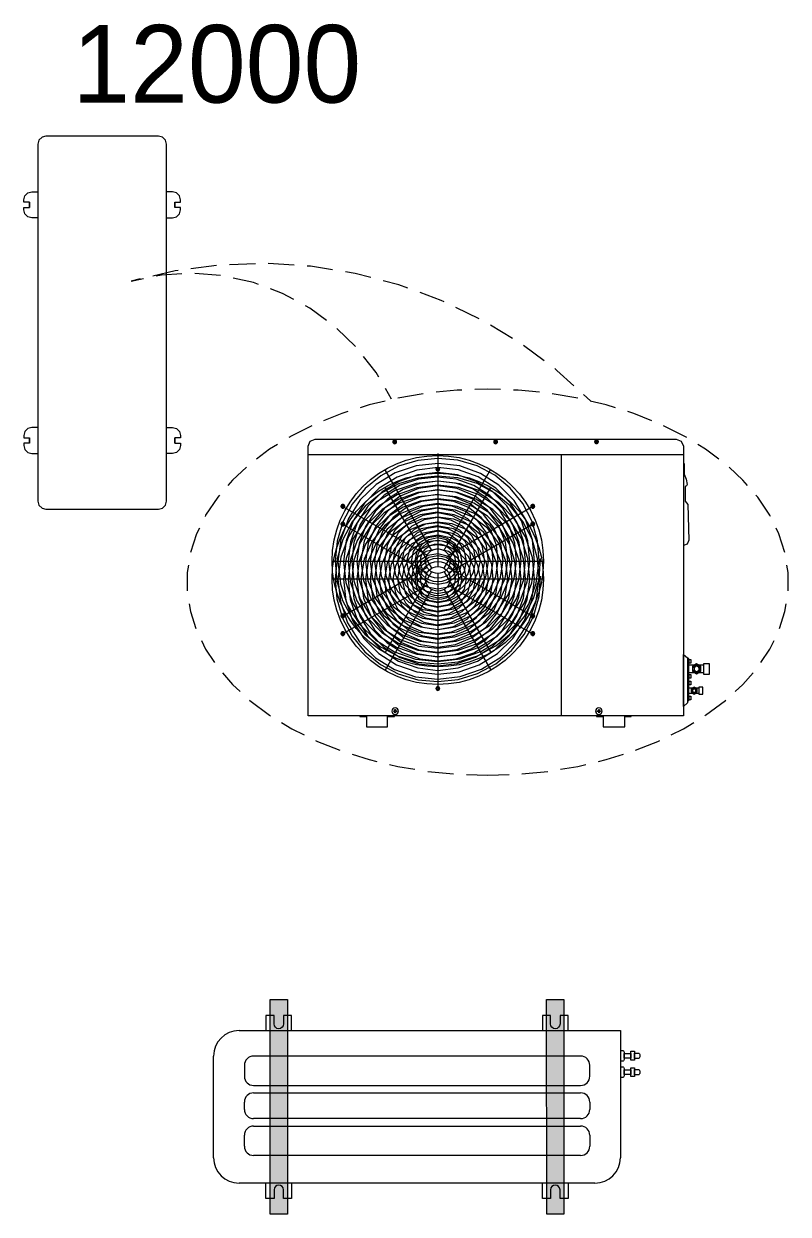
# Model space of a CAD drawing. Header units: millimetres. Extents: x 2773669 to 2919208, y -67651 to -3984.
# Drawn here: x 2780938 to 2782291, y -54425 to -52317 of the extents above; entities that cross this region are included whole.
import ezdxf

# ---------------------------------------------------------------- set-up
doc = ezdxf.new("R2010")
doc.units = ezdxf.units.MM
doc.header["$MEASUREMENT"] = 0
doc.layers.add('Exterior walls_Pen_No__1', color=7, linetype='Continuous', lineweight=5)
doc.layers.add('Liquid Pipe', color=14, linetype='Continuous', lineweight=5)
doc.layers.add('Exterior walls_Pen_No__119', color=7, linetype='Continuous', lineweight=5, true_color=0xdecbcb)
doc.layers.add('PDF2_01 steel sheet _Pen_No__01_Pen_No__1', color=7, linetype='Continuous')
doc.layers.add('PDF2_Kondenzati', color=7, linetype='Continuous')
for name, color, linetype, true_color in [('PDF2_0_Pen_No__20', 7, 'Continuous', 0x999999), ('PDF2_a.drain', 7, 'Continuous', 0x808000), ('PDF2_Interior - Furniture _Pen_No__161', 252, 'Continuous', 0x696969)]:
    doc.layers.add(name, color=color, linetype=linetype, true_color=true_color)

# ---------------------------------------------------------------- blocks, each defined once
blk = doc.blocks.new('NJS12')
at = {"layer": 'Exterior walls_Pen_No__119', "linetype": 'Continuous', "lineweight": 0, "true_color": 0xeee4e4}
for points in [[(-251.9, 55), (-252, -325), (-282.5, -325), (-282.5, 55)], [(237.5, 55), (237.5, -325), (207, -325), (206.9, 55)]]:
    blk.add_hatch(color=254, dxfattribs=at).paths.add_polyline_path(points)
at = {"color": 3, "lineweight": 13}
for p, q in [((-337.5, 0), (337.5, 0)), ((337.5, 0), (337.5, -225)), ((-382.5, -225), (-382.5, -45)), ((292.5, -270), (-337.5, -270))]:
    blk.add_line(p, q, dxfattribs=at)
at = {"color": 3}
for p, q in [((-328.1, -61.3), (-328.1, -80.8)), ((266.9, -45), (-311.8, -45)), ((283.2, -80.8), (283.2, -61.3)), ((-311.8, -97.1), (266.9, -97.1)), ((-311.8, -110.2), (266.9, -110.2)), ((-328.1, -139.5), (-328.1, -126.5)), ((283.2, -126.5), (283.2, -139.5)), ((266.9, -155.8), (-311.8, -155.8)), ((-328.1, -204.8), (-328.1, -185.2)), ((-311.8, -168.9), (266.9, -168.9)), ((283.2, -185.2), (283.2, -204.8)), ((266.9, -221.1), (-311.8, -221.1))]:
    blk.add_line(p, q, dxfattribs=at)
for points in [[(-244.6, 0), (-244.6, 27.1), (-258.9, 27.1), (-258.9, 11.8, -1), (-275.6, 11.8), (-275.6, 27.1), (-289.9, 27.1), (-289.9, 0)], [(244.9, 0), (244.9, 27.1), (230.6, 27.1), (230.6, 11.8, -1), (213.9, 11.8), (213.9, 27.1), (199.6, 27.1), (199.6, 0)], [(337.5, -35), (341, -35, -0.414214), (343.9, -37.9), (343.9, -51.1, -0.414214), (341, -54), (337.5, -54)], [(337.5, -64), (341, -64, -0.414214), (343.9, -66.9), (343.9, -80.1, -0.414214), (341, -83), (337.5, -83)], [(-244.6, -270), (-244.6, -297.2), (-258.9, -297.2), (-258.9, -281.9, 1), (-275.6, -281.9), (-275.6, -297.2), (-289.9, -297.2), (-289.9, -270)], [(244.9, -270), (244.9, -297.2), (230.6, -297.2), (230.6, -281.9, 1), (213.9, -281.9), (213.9, -297.2), (199.6, -297.2), (199.6, -270)]]:
    blk.add_lwpolyline(points, format="xyb", dxfattribs=at)
for points in [[(343.9, -40.4), (355.9, -40.4), (355.9, -48.6), (343.9, -48.6)], [(355.9, -36.6), (362.7, -36.6), (362.7, -52.4), (355.9, -52.4)], [(343.9, -69.4), (355.9, -69.4), (355.9, -77.6), (343.9, -77.6)], [(355.9, -65.6), (362.7, -65.6), (362.7, -81.4), (355.9, -81.4)]]:
    blk.add_lwpolyline(points, close=True, dxfattribs=at)
for points in [[(362.7, -39.6), (368.9, -39.6, -0.414214), (371.7, -42.4), (371.7, -46.6, -0.414214), (368.9, -49.4), (362.7, -49.4)], [(362.7, -68.6), (368.9, -68.6, -0.414214), (371.7, -71.4), (371.7, -75.6, -0.414214), (368.9, -78.4), (362.7, -78.4)]]:
    blk.add_lwpolyline(points, format="xyb", close=True, dxfattribs=at)
at = {"color": 3, "lineweight": 13}
for centre, start, end in [((-337.5, -45), 90, 180), ((-337.5, -225), 180, 270), ((292.5, -225), 270, 0)]:
    blk.add_arc(centre, 45, start, end, dxfattribs=at)
at = {"color": 3}
for centre, start, end in [((-311.8, -61.3), 90, 180), ((266.9, -61.3), 0, 90), ((-311.8, -80.8), 180, 270), ((266.9, -80.8), 270, 360), ((-311.8, -126.5), 90, 180), ((266.9, -126.5), 0, 90), ((-311.8, -139.5), 180, 270), ((266.9, -139.5), 270, 360), ((-311.8, -185.2), 90, 180), ((266.9, -185.2), 0, 90), ((-311.8, -204.8), 180, 270), ((266.9, -204.8), 270, 360)]:
    blk.add_arc(centre, 16.3, start, end, dxfattribs=at)
at = {"layer": 'Exterior walls_Pen_No__1', "color": 7, "linetype": 'Continuous', "lineweight": 5, "flags": 128}
for points in [[(-251.9, 55), (-252, -325), (-282.5, -325), (-282.5, 55)], [(237.5, 55), (237.5, -325), (207, -325), (206.9, 55)]]:
    blk.add_lwpolyline(points, close=True, dxfattribs=at)

msp = doc.modelspace()

# ---------------------------------------------------------------- linework, layer by layer
at = {"layer": 'PDF2_01 steel sheet _Pen_No__01_Pen_No__1', "lineweight": 0}
msp.add_lwpolyline([(2780977.32835, -53176.76309), (2781176.7504, -53176.76309), (2781183.8814, -53174.86969), (2781189.04522, -53169.65668), (2781190.7665, -53162.55027), (2781190.7665, -52530.3996), (2781189.04522, -52523.29319), (2781183.8814, -52518.08018), (2781176.7504, -52516.18678), (2780977.32835, -52516.18678), (2780970.44325, -52518.08018), (2780965.03353, -52523.29319), (2780963.31225, -52530.3996), (2780963.31225, -53162.55027), (2780965.03353, -53169.65668), (2780970.44325, -53174.86969)], close=True, dxfattribs=at)
for points in [[(2780963.31225, -52660.89686), (2780952.46822, -52660.89686), (2780945.36181, -52659.00346), (2780940.14881, -52653.79045), (2780938.2554, -52646.70863), (2780938.2554, -52642.52839), (2780948.31257, -52642.52839), (2780948.31257, -52633.15974), (2780938.2554, -52633.15974), (2780938.2554, -52628.9795), (2780940.14881, -52621.87309), (2780945.36181, -52616.68467), (2780952.46822, -52614.76668), (2780963.31225, -52614.76668)], [(2781190.7665, -52660.89686), (2781201.58594, -52660.89686), (2781208.71694, -52659.00346), (2781213.88077, -52653.79045), (2781215.84794, -52646.70863), (2781215.84794, -52642.52839), (2781205.76619, -52642.52839), (2781205.76619, -52633.15974), (2781215.84794, -52633.15974), (2781215.84794, -52628.9795), (2781213.88077, -52621.87309), (2781208.71694, -52616.68467), (2781201.58594, -52614.76668), (2781190.7665, -52614.76668)], [(2780948.31257, -52633.15974), (2780948.31257, -52642.52839)], [(2781205.76619, -52633.15974), (2781205.76619, -52642.52839)], [(2780963.31225, -53032.02842), (2780952.46822, -53032.02842), (2780945.36181, -53033.94641), (2780940.14881, -53039.13483), (2780938.2554, -53046.24124), (2780938.2554, -53050.42148), (2780948.31257, -53050.42148), (2780948.31257, -53059.79013), (2780938.2554, -53059.79013), (2780938.2554, -53063.97037), (2780940.14881, -53071.05219), (2780945.36181, -53076.2652), (2780952.46822, -53078.1586), (2780963.31225, -53078.1586)], [(2781190.7665, -53032.02842), (2781201.58594, -53032.02842), (2781208.71694, -53033.94641), (2781213.88077, -53039.13483), (2781215.84794, -53046.24124), (2781215.84794, -53050.42148), (2781205.76619, -53050.42148), (2781205.76619, -53059.79013), (2781215.84794, -53059.79013), (2781215.84794, -53063.97037), (2781213.88077, -53071.05219), (2781208.71694, -53076.2652), (2781201.58594, -53078.1586), (2781190.7665, -53078.1586)], [(2780948.31257, -53059.79013), (2780948.31257, -53050.42148)], [(2781205.76619, -53059.79013), (2781205.76619, -53050.42148)]]:
    msp.add_lwpolyline(points, dxfattribs=at)
at = {"layer": 'PDF2_0_Pen_No__20', "lineweight": 0}
for points in [[(2781670.90397, -53078.00123), (2781670.90397, -53247.08211)], [(2781707.14911, -53253.16804), (2781698.76404, -53240.04947), (2781686.05119, -53231.12343), (2781670.90397, -53227.7694), (2781655.21577, -53230.87999), (2781641.96195, -53239.77898), (2781633.03591, -53253.0869), (2781630.06056, -53268.77509), (2781633.03591, -53284.49034), (2781641.96195, -53297.79826), (2781655.21577, -53306.6702), (2781671.17446, -53309.78079), (2781686.86265, -53306.75135), (2781700.38696, -53298.12284), (2781709.85397, -53285.11246), (2781713.91126, -53269.53246), (2781710.66543, -53252.78936), (2781701.4689, -53238.4536), (2781687.40362, -53228.55381), (2781670.90397, -53224.49652), (2781653.32237, -53227.52596), (2781637.90466, -53237.18231), (2781627.62619, -53251.95086), (2781623.83938, -53269.53246), (2781627.08522, -53287.84437), (2781637.0932, -53303.50551), (2781652.24043, -53314.05447), (2781670.63348, -53317.86833), (2781689.838, -53314.21676), (2781706.60814, -53303.50551), (2781717.96856, -53287.27635), (2781722.02585, -53268.01773), (2781717.69807, -53248.62388), (2781706.60814, -53232.09718), (2781690.10848, -53220.60151), (2781670.90397, -53215.62457), (2781650.34702, -53220.19579), (2781633.03591, -53231.88079), (2781620.86404, -53249.11075), (2781615.7248, -53269.53246), (2781619.5116, -53290.87381), (2781631.14251, -53309.10458), (2781648.99459, -53321.43874), (2781670.09251, -53325.95586), (2781692.54286, -53321.92562), (2781711.47689, -53309.86194), (2781724.73071, -53291.49593), (2781730.14043, -53269.53246), (2781727.70606, -53250.81482), (2781719.32099, -53233.80124), (2781706.33765, -53220.22283), (2781689.56751, -53211.43203), (2781670.90397, -53208.2944), (2781651.69945, -53210.97221), (2781634.11786, -53219.49252), (2781620.05258, -53233.07093), (2781611.12653, -53250.30089), (2781607.61022, -53269.53246), (2781613.01994, -53293.52458), (2781626.81473, -53313.97333), (2781646.8307, -53328.11975), (2781670.90397, -53334.07045), (2781690.91994, -53330.01315), (2781709.04251, -53320.4109), (2781723.91925, -53306.02103), (2781733.92724, -53288.06076), (2781738.25502, -53268.01773), (2781734.7387, -53247.40669), (2781725.0012, -53228.87839), (2781710.12446, -53214.10985), (2781691.7314, -53204.50759), (2781671.17446, -53200.96422), (2781649.26508, -53203.61499), (2781629.24911, -53213.05495), (2781613.29042, -53228.31037), (2781603.28244, -53247.78537), (2781599.49563, -53269.53246), (2781603.55292, -53291.44183), (2781613.8314, -53311.21437), (2781629.51959, -53327.0919), (2781649.26508, -53337.72201), (2781670.90397, -53342.15798), (2781693.6248, -53337.66791), (2781713.91126, -53326.90256), (2781730.41092, -53310.72749), (2781741.50085, -53290.54923), (2781746.3696, -53268.01773), (2781742.04182, -53244.83707), (2781731.22238, -53223.92849), (2781714.72272, -53207.15835), (2781694.16578, -53195.96023), (2781670.90397, -53191.33492), (2781646.8307, -53195.58155), (2781625.19181, -53206.80672), (2781607.61022, -53223.95554), (2781596.2498, -53245.51329), (2781591.65153, -53269.53246), (2781595.97931, -53293.79506), (2781607.33973, -53315.73149), (2781624.38036, -53333.39423), (2781646.01925, -53345.24152), (2781670.09251, -53350.24552), (2781695.24772, -53345.64725), (2781717.96856, -53334.07045), (2781736.36161, -53316.4618), (2781748.80397, -53294.33603), (2781754.48418, -53269.53246), (2781750.15641, -53243.48464), (2781738.25502, -53219.9253), (2781720.13245, -53200.96422), (2781696.87064, -53188.35957), (2781670.90397, -53183.24738), (2781644.39633, -53187.89974), (2781620.32306, -53200.26096), (2781601.11855, -53219.19499), (2781588.4057, -53243.02481), (2781583.53695, -53269.53246), (2781587.32376, -53297.0409), (2781599.76612, -53321.89857), (2781619.5116, -53341.58996), (2781644.39633, -53354.16757), (2781671.71543, -53358.33305), (2781698.76404, -53353.22086), (2781723.10779, -53340.37277), (2781742.85328, -53320.92482), (2781755.83661, -53296.60812), (2781760.97585, -53269.53246), (2781756.91856, -53240.83388), (2781744.4762, -53214.78606), (2781724.18974, -53193.90453), (2781698.76404, -53180.24498), (2781670.09251, -53175.15985), (2781641.42098, -53180.16384), (2781615.45431, -53193.74224), (2781594.89737, -53214.54263), (2781581.64355, -53240.64454), (2781576.7748, -53269.53246), (2781579.20917, -53294.41718), (2781588.13521, -53317.76013), (2781602.74146, -53337.91135), (2781622.48695, -53353.4102), (2781645.47827, -53363.14771), (2781670.09251, -53366.42059), (2781695.24772, -53362.76902), (2781718.78001, -53352.97743), (2781738.79599, -53337.64086), (2781754.75467, -53317.76013), (2781765.03314, -53294.55242), (2781769.09043, -53269.53246), (2781766.65606, -53243.2953), (2781757.45953, -53218.68106), (2781741.77134, -53197.52905), (2781720.9439, -53181.40807), (2781696.32967, -53171.50828), (2781670.09251, -53168.58703), (2781644.39633, -53172.31974), (2781620.05258, -53182.32773), (2781599.22515, -53198.01592), (2781582.72549, -53218.41058), (2781571.90605, -53242.24041), (2781567.30778, -53268.01773), (2781570.8241, -53295.01225), (2781581.10257, -53320.22156), (2781597.60223, -53341.96864), (2781618.97063, -53358.81993), (2781644.12584, -53369.63937), (2781670.90397, -53373.75076), (2781698.22307, -53369.82871), (2781723.37828, -53359.22566), (2781745.28766, -53342.61781), (2781762.32828, -53321.03301), (2781773.41821, -53295.8778), (2781778.01648, -53268.77509), (2781775.04113, -53240.50929), (2781764.76266, -53214.0287), (2781747.99252, -53191.25377), (2781725.54217, -53173.86151), (2781699.30501, -53163.09616), (2781670.90397, -53159.74214), (2781642.23244, -53163.17731), (2781615.45431, -53173.96971), (2781592.19251, -53191.36196), (2781574.34042, -53214.19099), (2781562.98, -53240.86093), (2781559.1932, -53269.53246), (2781562.98, -53298.55562), (2781574.34042, -53325.57718), (2781591.92202, -53348.86604), (2781615.18383, -53366.88041), (2781641.96195, -53378.37607), (2781670.90397, -53382.62271), (2781700.38696, -53377.97035), (2781727.70606, -53366.2042), (2781751.50884, -53348.05458), (2781769.90189, -53324.63048), (2781781.80328, -53297.39253), (2781786.94252, -53268.01773), (2781782.34426, -53237.99377), (2781770.44287, -53210.10665), (2781752.04981, -53186.06044), (2781727.97654, -53167.45099), (2781700.11647, -53155.46845), (2781670.09251, -53150.87019), (2781639.79806, -53155.46845), (2781611.39702, -53167.53214), (2781586.78278, -53186.35797), (2781567.84875, -53210.72877), (2781555.67688, -53239.04867), (2781551.07861, -53269.53246), (2781555.40639, -53300.42197), (2781567.57827, -53329.2017), (2781586.78278, -53353.95118), (2781611.39702, -53373.07455), (2781640.06855, -53385.35462), (2781670.90397, -53389.95288), (2781702.55085, -53385.32757), (2781731.76335, -53372.96635), (2781757.18904, -53353.65364), (2781776.93453, -53328.63368), (2781789.91787, -53299.44822), (2781795.0571, -53268.01773), (2781790.99981, -53235.5594), (2781778.55745, -53205.26495), (2781758.81196, -53179.27123), (2781732.84529, -53159.33641), (2781702.55085, -53146.89404), (2781670.09251, -53142.78266), (2781637.63418, -53147.65141), (2781607.33973, -53160.52655), (2781581.10257, -53180.65071), (2781561.0866, -53206.67148), (2781547.83278, -53236.96593), (2781542.96403, -53269.53246), (2781547.02132, -53302.91044), (2781559.73417, -53334.07045), (2781580.02063, -53360.87562), (2781606.52827, -53381.45962), (2781637.63418, -53394.38885), (2781670.90397, -53398.79778), (2781704.44425, -53393.73969), (2781735.55015, -53380.45882), (2781762.59877, -53359.84777), (2781783.4262, -53333.17784), (2781796.95051, -53302.12603), (2781802.36023, -53268.69395), (2781797.76196, -53234.53155), (2781784.77863, -53202.61419), (2781763.9512, -53175.15985), (2781736.90259, -53153.92668), (2781705.25571, -53140.40238), (2781670.90397, -53135.45248), (2781636.55223, -53140.40238), (2781604.36438, -53153.79144), (2781576.7748, -53174.75412), (2781554.86542, -53201.96502), (2781540.80014, -53233.72009), (2781534.84945, -53268.01773), (2781539.7182, -53303.28912), (2781553.2425, -53336.23434), (2781574.61091, -53364.71652), (2781602.47098, -53386.84229), (2781634.92931, -53401.2051), (2781670.09251, -53406.88531), (2781700.92793, -53403.01736), (2781730.14043, -53392.60364), (2781756.37759, -53376.13104), (2781778.28696, -53354.411), (2781795.32759, -53328.41729), (2781806.14703, -53299.42117), (2781810.47481, -53268.74805), (2781807.49947, -53237.26346), (2781797.76196, -53207.2395), (2781781.26231, -53180.24498), (2781759.08245, -53157.74054), (2781732.30432, -53140.88925), (2781702.55085, -53130.58373), (2781670.90397, -53127.36495), (2781639.52758, -53131.2329), (2781609.50362, -53141.83595), (2781582.72549, -53158.68724), (2781560.00466, -53180.9753), (2781542.96403, -53207.61818), (2781531.8741, -53237.37165), (2781527.54632, -53268.80214), (2781531.06264, -53300.90885), (2781541.6116, -53331.41968), (2781558.65223, -53358.84698), (2781581.37306, -53381.8383), (2781608.69216, -53399.2576), (2781638.98661, -53410.23934), (2781670.90397, -53414.21549), (2781703.63279, -53410.59097), (2781734.46821, -53399.87972), (2781762.32828, -53382.59566), (2781785.59009, -53359.60434), (2781803.17169, -53332.0418), (2781814.26162, -53301.26048), (2781818.5894, -53268.77509), (2781814.80259, -53235.69464), (2781803.98315, -53204.2371), (2781786.40155, -53175.99835), (2781762.86925, -53152.43901), (2781734.7387, -53134.72217), (2781703.36231, -53123.71338), (2781670.09251, -53120.03477), (2781636.55223, -53123.3888), (2781604.63487, -53134.20824), (2781575.96334, -53151.92509), (2781551.89007, -53175.64672), (2781533.7675, -53204.15596), (2781522.40708, -53235.99218), (2781518.62028, -53269.53246), (2781522.1366, -53303.64076), (2781533.49702, -53336.07204), (2781551.3491, -53365.2034), (2781575.69285, -53389.54715), (2781604.63487, -53407.85906), (2781636.82272, -53419.21948), (2781670.90397, -53423.08743), (2781705.25571, -53418.97604), (2781737.98453, -53407.42628), (2781767.46752, -53389.00618), (2781791.81127, -53364.58128), (2781810.47481, -53335.36878), (2781822.3762, -53302.80225), (2781826.43349, -53268.42346), (2781822.64669, -53233.69304), (2781811.28627, -53200.69374), (2781792.89321, -53171.0755), (2781768.27898, -53146.29897), (2781738.5255, -53127.60838), (2781705.79668, -53115.97748), (2781670.90397, -53111.94724), (2781635.74077, -53115.86929), (2781602.47098, -53127.50019), (2781572.44702, -53146.27193), (2781547.29181, -53171.1837), (2781528.35778, -53201.04537), (2781516.45639, -53234.39631), (2781512.12861, -53269.53246), (2781515.91542, -53305.12843), (2781527.81681, -53338.99329), (2781546.48035, -53369.42298), (2781571.63556, -53394.98392), (2781601.65952, -53414.35073), (2781635.47029, -53426.6308), (2781670.90397, -53431.17497), (2781706.87862, -53426.65785), (2781740.95988, -53414.48597), (2781771.52481, -53395.20031), (2781797.22099, -53369.72052), (2781816.69599, -53339.31788), (2781829.13836, -53305.37187), (2781833.73662, -53269.53246), (2781830.49079, -53232.6652), (2781819.13037, -53197.502), (2781799.65537, -53165.88217), (2781773.95918, -53139.42863), (2781742.58279, -53119.52085), (2781707.69008, -53107.18668), (2781670.90397, -53103.07529), (2781634.11786, -53107.48422), (2781598.95466, -53119.92658), (2781567.30778, -53139.78026), (2781541.07063, -53166.07151), (2781521.05465, -53197.502), (2781508.61229, -53232.58405), (2781504.01403, -53269.53246), (2781508.07132, -53306.88659), (2781520.2432, -53342.40142), (2781539.98868, -53374.31878), (2781566.49632, -53400.96167), (2781598.1432, -53421.05879), (2781633.57688, -53433.5282), (2781670.90397, -53437.74778), (2781708.50154, -53433.5282), (2781744.4762, -53421.11288), (2781776.66405, -53401.15101), (2781803.71266, -53374.58927), (2781824.26961, -53342.726), (2781837.25294, -53307.13003), (2781842.12169, -53269.53246), (2781838.33488, -53231.12343), (2781826.16301, -53194.5537), (2781805.87655, -53161.66259), (2781778.82794, -53134.1271), (2781746.3696, -53113.32672), (2781710.12446, -53100.31633), (2781671.71543, -53095.74512), (2781632.76543, -53099.80241), (2781595.43834, -53112.43411), (2781561.89806, -53133.01811), (2781533.7675, -53160.52655), (2781512.66958, -53193.57995), (2781499.14528, -53230.52836), (2781494.27653, -53269.53246), (2781498.6043, -53309.02343), (2781511.31715, -53346.59395), (2781532.41507, -53380.29653), (2781560.54563, -53408.40003), (2781594.08591, -53429.4709), (2781631.68348, -53442.42719), (2781671.17446, -53446.59268), (2781710.66543, -53441.85917), (2781748.53349, -53428.5242), (2781782.34426, -53407.23694), (2781810.47481, -53379.02524), (2781831.84322, -53345.26857), (2781845.36752, -53307.64395), (2781850.23627, -53268.01773), (2781847.53141, -53232.63815), (2781837.79391, -53198.5028), (2781821.29426, -53167.01821), (2781799.1144, -53139.40158), (2781771.7953, -53116.78894), (2781740.4189, -53100.09994), (2781706.60814, -53090.01081), (2781671.17446, -53086.90022), (2781635.74077, -53090.36244), (2781601.38903, -53100.69501), (2781570.01264, -53117.4922), (2781542.42306, -53140.10484), (2781519.70222, -53167.66738), (2781502.93208, -53199.12492), (2781492.65361, -53233.26027), (2781489.13729, -53268.77509), (2781492.38312, -53304.37107), (2781502.39111, -53338.66871), (2781519.16125, -53370.26149), (2781541.88209, -53397.90517), (2781569.47167, -53420.57191), (2781601.11855, -53437.28795), (2781635.47029, -53447.45823), (2781670.90397, -53450.64997), (2781706.87862, -53447.0525), (2781741.50085, -53436.3683), (2781773.41821, -53419.05719), (2781801.27828, -53395.76833), (2781823.72863, -53367.44843), (2781840.22829, -53335.20649), (2781850.23627, -53300.34083), (2781852.67065, -53264.20388)], [(2781577.31577, -53106.8621), (2781660.08452, -53250.00336)], [(2781764.49217, -53106.78095), (2781681.72341, -53250.00336)], [(2781505.63694, -53173.59103), (2781651.96994, -53258.22614)], [(2781689.838, -53258.00975), (2781836.17099, -53173.40169)], [(2781483.99805, -53268.77509), (2781649.26508, -53268.77509)], [(2781692.81335, -53268.77509), (2781858.08037, -53268.80214)], [(2781505.90743, -53364.33784), (2781652.24043, -53279.72978)], [(2781660.08452, -53287.57388), (2781577.58625, -53430.76924)], [(2781670.90397, -53290.49513), (2781670.90397, -53459.54896)], [(2781681.9939, -53287.57388), (2781764.76266, -53430.68809)], [(2781689.56751, -53279.91912), (2781835.90051, -53364.55423)]]:
    msp.add_lwpolyline(points, dxfattribs=at)
for points in [[(2781502.39111, -53172.1304), (2781500.22722, -53172.1304), (2781500.22722, -53171.29189), (2781502.39111, -53171.29189), (2781502.39111, -53168.99276), (2781503.20257, -53168.99276), (2781503.20257, -53171.29189), (2781505.63694, -53171.29189), (2781505.63694, -53172.1304), (2781503.20257, -53172.1304), (2781503.20257, -53174.42953), (2781502.39111, -53174.42953)], [(2781838.60537, -53172.1304), (2781836.44148, -53172.1304), (2781836.44148, -53171.29189), (2781838.60537, -53171.29189), (2781838.60537, -53168.99276), (2781839.41683, -53168.99276), (2781839.41683, -53171.29189), (2781841.8512, -53171.29189), (2781841.8512, -53172.1304), (2781839.41683, -53172.1304), (2781839.41683, -53174.42953), (2781838.60537, -53174.42953)], [(2781502.39111, -53366.2583), (2781500.22722, -53366.2583), (2781500.22722, -53365.44684), (2781502.39111, -53365.44684), (2781502.39111, -53363.14771), (2781503.20257, -53363.14771), (2781503.20257, -53365.44684), (2781505.63694, -53365.44684), (2781505.63694, -53366.2583), (2781503.20257, -53366.2583), (2781503.20257, -53368.55743), (2781502.39111, -53368.55743)], [(2781838.60537, -53366.2583), (2781836.44148, -53366.2583), (2781836.44148, -53365.41979), (2781838.60537, -53365.41979), (2781838.60537, -53363.12066), (2781839.41683, -53363.12066), (2781839.41683, -53365.41979), (2781841.8512, -53365.41979), (2781841.8512, -53366.2583), (2781839.41683, -53366.2583), (2781839.41683, -53368.55743), (2781838.60537, -53368.55743)]]:
    msp.add_lwpolyline(points, close=True, dxfattribs=at)
at = {"layer": 'PDF2_a.drain', "lineweight": 0}
for points in [[(2781279.51054, -52745.141), (2781234.06887, -52751.09169)], [(2781348.21402, -52742.21975), (2781302.50186, -52743.78857)], [(2781416.64701, -52744.84346), (2781370.93485, -52741.97631)], [(2781211.34804, -52754.06704), (2781206.2088, -52754.74325), (2781166.71782, -52763.85864)], [(2781218.11019, -52760.15298), (2781182.13553, -52762.18162), (2781172.66852, -52764.02093)], [(2781286.54318, -52763.20947), (2781241.10151, -52759.44971)], [(2781484.80951, -52752.95805), (2781445.58902, -52746.65572), (2781439.63833, -52746.27704)], [(2781552.16056, -52766.53645), (2781524.57097, -52759.31447), (2781507.53035, -52756.58256)], [(2781144.26747, -52768.99787), (2781128.30879, -52772.73058), (2781150.21817, -52768.42985)], [(2781353.35325, -52778.70832), (2781344.96818, -52775.54364), (2781308.99353, -52767.53725)], [(2781416.37652, -52805.64874), (2781396.36055, -52794.74815), (2781374.99214, -52786.74176)], [(2781618.15917, -52785.47048), (2781601.93001, -52779.51978), (2781574.34042, -52772.2978)], [(2781682.53487, -52809.65194), (2781677.12515, -52807.10937), (2781639.52758, -52793.34162)], [(2781474.26055, -52842.5701), (2781444.50708, -52820.82302), (2781436.66298, -52816.52229)], [(2781744.4762, -52839.40541), (2781703.09182, -52819.57878)], [(2781525.11195, -52888.55274), (2781492.38312, -52856.63538)], [(2781803.44217, -52874.51451), (2781764.22168, -52850.79288)], [(2781859.4328, -52914.24892), (2781822.64669, -52886.87573)], [(2781566.76681, -52943.08275), (2781561.89806, -52934.75177), (2781539.7182, -52906.21549)], [(2781911.90711, -52958.33816), (2781881.88315, -52931.10021), (2781877.82586, -52927.93552)], [(2781589.21716, -52982.22209), (2781578.12723, -52962.90938)], [(2781645.20779, -52972.48459), (2781600.0366, -52980.0041)], [(2781713.64078, -52965.83063), (2781705.52619, -52966.07407), (2781667.92862, -52969.77973)], [(2781782.07377, -52965.07327), (2781759.35293, -52964.34296), (2781736.36161, -52965.07327)], [(2781850.77725, -52969.77973), (2781813.17967, -52966.07407), (2781805.06509, -52965.83063)], [(2781918.66926, -52980.0041), (2781873.49808, -52972.48459)], [(2781941.11961, -52984.8999), (2781928.94774, -52973.72882)], [(2781577.85674, -52985.27858), (2781549.4557, -52992.04074), (2781533.49702, -52997.04473)], [(2781985.20885, -52997.04473), (2781969.25017, -52992.04074), (2781940.84913, -52985.27858)], [(2781511.58764, -53003.91508), (2781501.03868, -53007.29615), (2781468.85083, -53020.14424)], [(2782049.85504, -53020.14424), (2782017.66719, -53007.29615), (2782007.11823, -53003.91508)], [(2781447.75291, -53029.25963), (2781412.58972, -53046.81418), (2781407.17999, -53050.11411)], [(2782111.52587, -53050.11411), (2782106.11615, -53046.81418), (2782070.68247, -53029.25963)], [(2781387.43451, -53062.04255), (2781373.36923, -53070.67105), (2781350.10742, -53088.19855)], [(2782168.59845, -53088.19855), (2782145.06615, -53070.67105), (2782131.00088, -53062.04255)], [(2781332.25534, -53102.56137), (2781307.6411, -53125.36335), (2781299.52651, -53134.58693)], [(2782219.17935, -53134.58693), (2782211.06477, -53125.36335), (2782186.45053, -53102.56137)], [(2781284.64978, -53151.89804), (2781281.40394, -53155.63075), (2781260.03554, -53187.46696), (2781258.95359, -53189.79314)], [(2782259.75227, -53189.79314), (2782258.67033, -53187.46696), (2782237.30193, -53155.63075), (2782234.05609, -53151.89804)], [(2781248.94561, -53210.37714), (2781243.80637, -53220.49332), (2781233.5279, -53253.38443)], [(2782285.17797, -53253.38443), (2782274.62901, -53220.49332), (2782269.76026, -53210.37714)], [(2781229.74109, -53275.97003), (2781227.5772, -53288.87221), (2781227.5772, -53321.60104)], [(2782291.12867, -53321.60104), (2782291.12867, -53288.87221), (2782288.96478, -53275.97003)], [(2781230.82304, -53344.24072), (2781232.98693, -53357.95437), (2781242.72443, -53388.35701)], [(2782275.71096, -53388.35701), (2782285.44846, -53357.95437), (2782287.61235, -53344.24072)], [(2781252.46193, -53409.13035), (2781260.03554, -53424.89969), (2781275.72373, -53448.40493)], [(2782242.98213, -53448.40493), (2782258.67033, -53424.89969), (2782266.24394, -53409.13035)], [(2781289.78901, -53466.47341), (2781307.6411, -53487.0033), (2781321.1654, -53499.66205)], [(2782197.54046, -53499.66205), (2782211.06477, -53487.0033), (2782228.91686, -53466.47341)], [(2781337.93554, -53515.18796), (2781338.20603, -53515.4314), (2781373.36923, -53541.72265), (2781374.72166, -53542.53411)], [(2782143.98421, -53542.53411), (2782145.06615, -53541.72265), (2782180.22935, -53515.4314), (2782180.49984, -53515.18796)], [(2781394.46714, -53554.46254), (2781412.58972, -53565.57952), (2781434.49909, -53576.45307)], [(2782084.20678, -53576.45307), (2782106.11615, -53565.57952), (2782124.23872, -53554.46254)], [(2781455.05604, -53586.65039), (2781455.05604, -53586.75859), (2781497.52236, -53603.69102)], [(2782021.18351, -53603.69102), (2782063.37934, -53586.75859), (2782063.64983, -53586.65039)], [(2781519.16125, -53610.83185), (2781549.4557, -53620.32592), (2781563.25049, -53623.62585)], [(2781585.43035, -53628.92738), (2781600.0366, -53632.36255), (2781630.33105, -53637.42064)], [(2781888.10433, -53637.42064), (2781918.66926, -53632.36255), (2781933.27552, -53628.92738)], [(2781955.45538, -53623.62585), (2781969.25017, -53620.32592), (2781999.54462, -53610.83185)], [(2781653.05189, -53641.1263), (2781698.49355, -53645.61637)], [(2781721.48488, -53646.80651), (2781759.35293, -53648.0237), (2781797.22099, -53646.80651)], [(2781819.94183, -53645.61637), (2781865.65398, -53641.1263)]]:
    msp.add_lwpolyline(points, dxfattribs=at)
at = {"layer": 'PDF2_a.drain', "color": 7, "lineweight": 0}
for centre, radius in [((2781670.93361, -53300.203), 187.14677), ((2781670.94634, -53300.24445), 36.74386), ((2781671.0047, -53300.05075), 30.46437), ((2781671.05825, -53300.21313), 21.75518), ((2782129.07674, -53459.55283), 6.52266)]:
    msp.add_circle(centre, radius, dxfattribs=at)
for points in [[(2781594.62688, -53054.25255), (2781592.73348, -53054.25255), (2781591.38105, -53055.74022), (2781591.38105, -53057.60657)], [(2781591.38105, -53057.60657), (2781591.38105, -53059.47293), (2781592.73348, -53060.9606), (2781594.62688, -53060.9606)], [(2781598.1432, -53057.60657), (2781598.1432, -53055.74022), (2781596.52028, -53054.25255), (2781594.62688, -53054.25255)], [(2781594.62688, -53060.9606), (2781596.52028, -53060.9606), (2781598.1432, -53059.47293), (2781598.1432, -53057.60657)], [(2781773.41821, -53054.25255), (2781771.52481, -53054.25255), (2781769.90189, -53055.74022), (2781769.90189, -53057.60657)], [(2781769.90189, -53057.60657), (2781769.90189, -53059.47293), (2781771.52481, -53060.9606), (2781773.41821, -53060.9606)], [(2781776.66405, -53057.60657), (2781776.66405, -53055.74022), (2781775.04113, -53054.25255), (2781773.41821, -53054.25255)], [(2781773.41821, -53060.9606), (2781775.04113, -53060.9606), (2781776.66405, -53059.47293), (2781776.66405, -53057.60657)], [(2781951.93906, -53053.90091), (2781950.04566, -53053.90091), (2781948.42274, -53055.41564), (2781948.42274, -53057.28199)], [(2781948.42274, -53057.28199), (2781948.42274, -53059.1213), (2781950.04566, -53060.63602), (2781951.93906, -53060.63602)], [(2781955.18489, -53057.28199), (2781955.18489, -53055.41564), (2781953.83246, -53053.90091), (2781951.93906, -53053.90091)], [(2781951.93906, -53060.63602), (2781953.83246, -53060.63602), (2781955.18489, -53059.1213), (2781955.18489, -53057.28199)], [(2781670.90397, -53102.64251), (2781669.01057, -53102.64251), (2781667.65814, -53104.15724), (2781667.65814, -53105.99654)], [(2781674.42029, -53105.99654), (2781674.42029, -53104.15724), (2781672.79737, -53102.64251), (2781670.90397, -53102.64251)], [(2781667.65814, -53105.99654), (2781667.65814, -53107.8629), (2781669.01057, -53109.37762), (2781670.90397, -53109.37762)], [(2781670.90397, -53109.37762), (2781672.79737, -53109.37762), (2781674.42029, -53107.8629), (2781674.42029, -53105.99654)], [(2781502.93208, -53199.71999), (2781501.03868, -53199.71999), (2781499.41576, -53201.20766), (2781499.41576, -53203.07401)], [(2781499.41576, -53203.07401), (2781499.41576, -53204.94037), (2781501.03868, -53206.42804), (2781502.93208, -53206.42804)], [(2781506.17792, -53203.07401), (2781506.17792, -53201.20766), (2781504.82549, -53199.71999), (2781502.93208, -53199.71999)], [(2781502.93208, -53206.42804), (2781504.82549, -53206.42804), (2781506.17792, -53204.94037), (2781506.17792, -53203.07401)], [(2781839.14634, -53199.71999), (2781837.25294, -53199.71999), (2781835.63002, -53201.20766), (2781835.63002, -53203.07401)], [(2781835.63002, -53203.07401), (2781835.63002, -53204.94037), (2781837.25294, -53206.42804), (2781839.14634, -53206.42804)], [(2781842.39218, -53203.07401), (2781842.39218, -53201.20766), (2781841.03975, -53199.71999), (2781839.14634, -53199.71999)], [(2781839.14634, -53206.42804), (2781841.03975, -53206.42804), (2781842.39218, -53204.94037), (2781842.39218, -53203.07401)], [(2781502.93208, -53393.84788), (2781501.03868, -53393.84788), (2781499.41576, -53395.33555), (2781499.41576, -53397.20191)], [(2781499.41576, -53397.20191), (2781499.41576, -53399.06826), (2781501.03868, -53400.58299), (2781502.93208, -53400.58299)], [(2781506.17792, -53397.20191), (2781506.17792, -53395.33555), (2781504.82549, -53393.84788), (2781502.93208, -53393.84788)], [(2781502.93208, -53400.58299), (2781504.82549, -53400.58299), (2781506.17792, -53399.06826), (2781506.17792, -53397.20191)], [(2781839.14634, -53393.84788), (2781837.25294, -53393.84788), (2781835.63002, -53395.33555), (2781835.63002, -53397.20191)], [(2781835.63002, -53397.20191), (2781835.63002, -53399.06826), (2781837.25294, -53400.55594), (2781839.14634, -53400.55594)], [(2781842.39218, -53397.20191), (2781842.39218, -53395.33555), (2781841.03975, -53393.84788), (2781839.14634, -53393.84788)], [(2781839.14634, -53400.55594), (2781841.03975, -53400.55594), (2781842.39218, -53399.06826), (2781842.39218, -53397.20191)], [(2782129.10747, -53454.9507), (2782126.6731, -53454.9507), (2782124.50921, -53456.97934), (2782124.50921, -53459.49486)], [(2782124.50921, -53459.49486), (2782124.50921, -53462.01039), (2782126.6731, -53464.06608), (2782129.10747, -53464.06608)], [(2782133.70574, -53459.49486), (2782133.70574, -53456.97934), (2782131.54185, -53454.9507), (2782129.10747, -53454.9507)], [(2782129.10747, -53464.06608), (2782131.54185, -53464.06608), (2782133.70574, -53462.01039), (2782133.70574, -53459.49486)], [(2781670.90397, -53490.8983), (2781669.01057, -53490.8983), (2781667.65814, -53492.41303), (2781667.65814, -53494.27938)], [(2781667.65814, -53494.27938), (2781667.65814, -53496.11869), (2781669.01057, -53497.63341), (2781670.90397, -53497.63341)], [(2781674.42029, -53494.27938), (2781674.42029, -53492.41303), (2781672.79737, -53490.8983), (2781670.90397, -53490.8983)], [(2781670.90397, -53497.63341), (2781672.79737, -53497.63341), (2781674.42029, -53496.11869), (2781674.42029, -53494.27938)], [(2782124.50921, -53493.65726), (2782122.07483, -53493.65726), (2782120.18143, -53495.65886), (2782120.18143, -53498.09324)], [(2782120.18143, -53498.09324), (2782120.18143, -53500.52761), (2782122.07483, -53502.50216), (2782124.50921, -53502.50216)], [(2782124.50921, -53494.98264), (2782122.88629, -53494.98264), (2782121.53386, -53496.36212), (2782121.53386, -53498.09324)], [(2782121.53386, -53498.09324), (2782121.53386, -53499.7973), (2782122.88629, -53501.20383), (2782124.50921, -53501.20383)], [(2782129.10747, -53498.09324), (2782129.10747, -53495.65886), (2782126.94358, -53493.65726), (2782124.50921, -53493.65726)], [(2782127.75504, -53498.09324), (2782127.75504, -53496.36212), (2782126.40261, -53494.98264), (2782124.50921, -53494.98264)], [(2782124.50921, -53502.50216), (2782126.94358, -53502.50216), (2782129.10747, -53500.52761), (2782129.10747, -53498.09324)], [(2782124.50921, -53501.20383), (2782126.40261, -53501.20383), (2782127.75504, -53499.7973), (2782127.75504, -53498.09324)], [(2781595.70883, -53528.73931), (2781592.46299, -53528.73931), (2781589.75813, -53531.33598), (2781589.75813, -53534.50067)], [(2781589.75813, -53534.50067), (2781589.75813, -53537.6924), (2781592.46299, -53540.26202), (2781595.70883, -53540.26202)], [(2781601.38903, -53534.50067), (2781601.38903, -53531.33598), (2781598.68417, -53528.73931), (2781595.70883, -53528.73931)], [(2781595.70883, -53540.26202), (2781598.68417, -53540.26202), (2781601.38903, -53537.6924), (2781601.38903, -53534.50067)], [(2781955.99635, -53528.73931), (2781953.021, -53528.73931), (2781950.31614, -53531.33598), (2781950.31614, -53534.50067)], [(2781950.31614, -53534.50067), (2781950.31614, -53537.6924), (2781953.021, -53540.26202), (2781955.99635, -53540.26202)], [(2781961.94705, -53534.50067), (2781961.94705, -53531.33598), (2781959.24218, -53528.73931), (2781955.99635, -53528.73931)], [(2781955.99635, -53540.26202), (2781959.24218, -53540.26202), (2781961.94705, -53537.6924), (2781961.94705, -53534.50067)]]:
    msp.add_open_spline(points, degree=3, dxfattribs=at)
at = {"layer": 'PDF2_Interior - Furniture _Pen_No__161', "color": 253, "lineweight": 0, "true_color": 0x999999}
for centre, radius in [((2781670.91053, -53268.8497), 187.16986), ((2781670.94061, -53268.87375), 36.74954), ((2781671.0047, -53268.70141), 30.46437), ((2781671.05258, -53268.84241), 21.76081)]:
    msp.add_circle(centre, radius, dxfattribs=at)
for points in [[(2781502.93208, -53168.34359), (2781501.03868, -53168.34359), (2781499.41576, -53169.85832), (2781499.41576, -53171.72467)], [(2781499.41576, -53171.72467), (2781499.41576, -53173.56398), (2781501.03868, -53175.0787), (2781502.93208, -53175.0787)], [(2781506.17792, -53171.72467), (2781506.17792, -53169.85832), (2781504.82549, -53168.34359), (2781502.93208, -53168.34359)], [(2781502.93208, -53175.0787), (2781504.82549, -53175.0787), (2781506.17792, -53173.56398), (2781506.17792, -53171.72467)], [(2781839.14634, -53168.34359), (2781837.25294, -53168.34359), (2781835.63002, -53169.85832), (2781835.63002, -53171.69762)], [(2781835.63002, -53171.69762), (2781835.63002, -53173.56398), (2781837.25294, -53175.0787), (2781839.14634, -53175.0787)], [(2781842.39218, -53171.69762), (2781842.39218, -53169.85832), (2781841.03975, -53168.34359), (2781839.14634, -53168.34359)], [(2781839.14634, -53175.0787), (2781841.03975, -53175.0787), (2781842.39218, -53173.56398), (2781842.39218, -53171.69762)], [(2781502.93208, -53362.47149), (2781501.03868, -53362.47149), (2781499.41576, -53363.98621), (2781499.41576, -53365.85257)], [(2781499.41576, -53365.85257), (2781499.41576, -53367.69187), (2781501.03868, -53369.20659), (2781502.93208, -53369.20659)], [(2781506.17792, -53365.85257), (2781506.17792, -53363.98621), (2781504.82549, -53362.47149), (2781502.93208, -53362.47149)], [(2781502.93208, -53369.20659), (2781504.82549, -53369.20659), (2781506.17792, -53367.69187), (2781506.17792, -53365.85257)], [(2781839.14634, -53362.47149), (2781837.25294, -53362.47149), (2781835.63002, -53363.98621), (2781835.63002, -53365.82552)], [(2781835.63002, -53365.82552), (2781835.63002, -53367.69187), (2781837.25294, -53369.20659), (2781839.14634, -53369.20659)], [(2781842.39218, -53365.82552), (2781842.39218, -53363.98621), (2781841.03975, -53362.47149), (2781839.14634, -53362.47149)], [(2781839.14634, -53369.20659), (2781841.03975, -53369.20659), (2781842.39218, -53367.69187), (2781842.39218, -53365.82552)]]:
    msp.add_open_spline(points, degree=3, dxfattribs=at)
at = {"layer": 'PDF2_Kondenzati', "lineweight": 0}
for points in [[(2781453.70361, -53052.84602), (2782093.13282, -53052.84602), (2782101.78837, -53056.47053), (2782105.57518, -53065.26133), (2782105.57518, -53542.93984), (2781441.26125, -53542.93984), (2781441.26125, -53065.26133), (2781444.77757, -53056.47053)], [(2781594.35639, -53058.0123), (2781591.92202, -53058.0123), (2781591.92202, -53057.20084), (2781594.35639, -53057.20084), (2781594.35639, -53054.90171), (2781595.16785, -53054.90171), (2781595.16785, -53057.20084), (2781597.33174, -53057.20084), (2781597.33174, -53058.0123), (2781595.16785, -53058.0123), (2781595.16785, -53060.31143), (2781594.35639, -53060.31143)], [(2781772.87724, -53058.0123), (2781770.71335, -53058.0123), (2781770.71335, -53057.20084), (2781772.87724, -53057.20084), (2781772.87724, -53054.90171), (2781773.6887, -53054.90171), (2781773.6887, -53057.20084), (2781776.12307, -53057.20084), (2781776.12307, -53058.0123), (2781773.6887, -53058.0123), (2781773.6887, -53060.31143), (2781772.87724, -53060.31143)], [(2781951.39809, -53057.68772), (2781949.2342, -53057.68772), (2781949.2342, -53056.84921), (2781951.39809, -53056.84921), (2781951.39809, -53054.55008), (2781952.20954, -53054.55008), (2781952.20954, -53056.84921), (2781954.64392, -53056.84921), (2781954.64392, -53057.68772), (2781952.20954, -53057.68772), (2781952.20954, -53059.98685), (2781951.39809, -53059.98685)], [(2781670.63348, -53106.42932), (2781668.19911, -53106.42932), (2781668.19911, -53105.59081), (2781670.63348, -53105.59081), (2781670.63348, -53103.29168), (2781671.44494, -53103.29168), (2781671.44494, -53105.59081), (2781673.60883, -53105.59081), (2781673.60883, -53106.42932), (2781671.44494, -53106.42932), (2781671.44494, -53108.72845), (2781670.63348, -53108.72845)], [(2781502.39111, -53203.47974), (2781500.22722, -53203.47974), (2781500.22722, -53202.66828), (2781502.39111, -53202.66828), (2781502.39111, -53200.36915), (2781503.20257, -53200.36915), (2781503.20257, -53202.66828), (2781505.63694, -53202.66828), (2781505.63694, -53203.47974), (2781503.20257, -53203.47974), (2781503.20257, -53205.77887), (2781502.39111, -53205.77887)], [(2781838.60537, -53203.47974), (2781836.44148, -53203.47974), (2781836.44148, -53202.66828), (2781838.60537, -53202.66828), (2781838.60537, -53200.36915), (2781839.41683, -53200.36915), (2781839.41683, -53202.66828), (2781841.8512, -53202.66828), (2781841.8512, -53203.47974), (2781839.41683, -53203.47974), (2781839.41683, -53205.77887), (2781838.60537, -53205.77887)], [(2781502.39111, -53397.60764), (2781500.22722, -53397.60764), (2781500.22722, -53396.79618), (2781502.39111, -53396.79618), (2781502.39111, -53394.49705), (2781503.20257, -53394.49705), (2781503.20257, -53396.79618), (2781505.63694, -53396.79618), (2781505.63694, -53397.60764), (2781503.20257, -53397.60764), (2781503.20257, -53399.90677), (2781502.39111, -53399.90677)], [(2781838.60537, -53397.60764), (2781836.44148, -53397.60764), (2781836.44148, -53396.79618), (2781838.60537, -53396.79618), (2781838.60537, -53394.49705), (2781839.41683, -53394.49705), (2781839.41683, -53396.79618), (2781841.8512, -53396.79618), (2781841.8512, -53397.60764), (2781839.41683, -53397.60764), (2781839.41683, -53399.90677), (2781838.60537, -53399.90677)], [(2782105.57518, -53434.20441), (2782112.87831, -53439.85757), (2782112.87831, -53519.75917), (2782105.57518, -53526.1156)], [(2782115.04219, -53441.07476), (2782112.87831, -53441.07476), (2782112.87831, -53515.64779), (2782115.04219, -53515.64779)], [(2782129.10747, -53450.67702), (2782121.53386, -53455.08594), (2782121.53386, -53463.90379), (2782129.10747, -53468.33976), (2782136.68108, -53463.90379), (2782136.68108, -53455.08594)], [(2782151.82831, -53450.54177), (2782141.27935, -53450.54177), (2782141.27935, -53469.23237), (2782151.82831, -53469.23237)], [(2781670.63348, -53494.68511), (2781668.19911, -53494.68511), (2781668.19911, -53493.87365), (2781670.63348, -53493.87365), (2781670.63348, -53491.57452), (2781671.44494, -53491.57452), (2781671.44494, -53493.87365), (2781673.60883, -53493.87365), (2781673.60883, -53494.68511), (2781671.44494, -53494.68511), (2781671.44494, -53496.98424), (2781670.63348, -53496.98424)], [(2782124.50921, -53492.06139), (2782119.36997, -53495.09084), (2782119.36997, -53501.09563), (2782124.50921, -53504.12508), (2782129.91893, -53501.09563), (2782129.91893, -53495.09084)], [(2782139.92692, -53491.70976), (2782132.89428, -53491.70976), (2782132.89428, -53504.47671), (2782139.92692, -53504.47671)], [(2781595.16785, -53534.9064), (2781593.00396, -53534.9064), (2781593.00396, -53534.09494), (2781595.16785, -53534.09494), (2781595.16785, -53531.79581), (2781595.97931, -53531.79581), (2781595.97931, -53534.09494), (2781598.41369, -53534.09494), (2781598.41369, -53534.9064), (2781595.97931, -53534.9064), (2781595.97931, -53537.20553), (2781595.16785, -53537.20553)], [(2781955.72586, -53534.9064), (2781953.29149, -53534.9064), (2781953.29149, -53534.09494), (2781955.72586, -53534.09494), (2781955.72586, -53531.79581), (2781956.53732, -53531.79581), (2781956.53732, -53534.09494), (2781958.70121, -53534.09494), (2781958.70121, -53534.9064), (2781956.53732, -53534.9064), (2781956.53732, -53537.20553), (2781955.72586, -53537.20553)]]:
    msp.add_lwpolyline(points, close=True, dxfattribs=at)
for points in [[(2781441.26125, -53079.70529), (2782105.57518, -53079.70529)], [(2781889.18628, -53079.70529), (2781889.18628, -53542.93984)], [(2782105.57518, -53096.15085), (2782106.92761, -53096.15085), (2782106.92761, -53114.48981), (2782110.71442, -53123.41585), (2782112.33733, -53132.90991), (2782111.25539, -53135.58772), (2782108.55053, -53136.75081), (2782108.55053, -53162.52814), (2782113.41928, -53168.69523), (2782115.31268, -53231.93488), (2782112.33733, -53238.58884), (2782105.57518, -53241.13141)], [(2781707.14911, -53284.51739), (2781698.76404, -53271.42586), (2781686.05119, -53262.49982), (2781670.90397, -53259.14579), (2781655.21577, -53262.25638), (2781641.96195, -53271.15537), (2781633.03591, -53284.43624), (2781630.06056, -53300.15149), (2781633.03591, -53315.83968), (2781641.96195, -53329.1476), (2781655.21577, -53338.04659), (2781671.17446, -53341.13013), (2781686.86265, -53338.10069), (2781700.38696, -53329.49923), (2781709.85397, -53316.48885), (2781713.91126, -53300.90885), (2781710.66543, -53284.16576), (2781701.4689, -53269.82999), (2781687.40362, -53259.9302), (2781670.90397, -53255.84586), (2781653.32237, -53258.90235), (2781637.90466, -53268.53166), (2781627.62619, -53283.3002), (2781623.83938, -53300.90885), (2781627.08522, -53319.22076), (2781637.0932, -53334.85486), (2781652.24043, -53345.40382), (2781670.63348, -53349.21767), (2781689.838, -53345.59316), (2781706.60814, -53334.85486), (2781717.96856, -53318.65274), (2781722.02585, -53299.36708), (2781717.69807, -53279.97322), (2781706.60814, -53263.44652), (2781690.10848, -53251.95086), (2781670.90397, -53247.00096), (2781650.34702, -53251.57218), (2781633.03591, -53263.25718), (2781620.86404, -53280.48714), (2781615.7248, -53300.90885), (2781619.5116, -53322.22315), (2781631.14251, -53340.45392), (2781648.99459, -53352.78809), (2781670.09251, -53357.33225), (2781692.54286, -53353.30201), (2781711.47689, -53341.23833), (2781724.73071, -53322.87232), (2781730.14043, -53300.90885), (2781727.70606, -53282.19121), (2781719.32099, -53265.17763), (2781706.33765, -53251.59923), (2781689.56751, -53242.80843), (2781670.90397, -53239.67079), (2781651.69945, -53242.32155), (2781634.11786, -53250.86891), (2781620.05258, -53264.42027), (2781611.12653, -53281.67728), (2781607.61022, -53300.90885), (2781613.01994, -53324.90097), (2781626.81473, -53345.32267), (2781646.8307, -53359.46909), (2781670.90397, -53365.41979), (2781690.91994, -53361.38955), (2781709.04251, -53351.78729), (2781723.91925, -53337.39743), (2781733.92724, -53319.43715), (2781738.25502, -53299.36708), (2781734.7387, -53278.78308), (2781725.0012, -53260.22773), (2781710.12446, -53245.48624), (2781691.7314, -53235.88398), (2781671.17446, -53232.34061), (2781649.26508, -53234.99138), (2781629.24911, -53244.40429), (2781613.29042, -53259.65971), (2781603.28244, -53279.16176), (2781599.49563, -53300.90885), (2781603.55292, -53322.81822), (2781613.8314, -53342.59076), (2781629.51959, -53358.4683), (2781649.26508, -53369.0984), (2781670.90397, -53373.50732), (2781693.6248, -53369.0443), (2781713.91126, -53358.25191), (2781730.41092, -53342.10388), (2781741.50085, -53321.89857), (2781746.3696, -53299.36708), (2781742.04182, -53276.21346), (2781731.22238, -53255.30489), (2781714.72272, -53238.5077), (2781694.16578, -53227.33662), (2781670.90397, -53222.71131), (2781646.8307, -53226.95794), (2781625.19181, -53238.15606), (2781607.61022, -53255.33193), (2781596.2498, -53276.88968), (2781591.65153, -53300.90885), (2781595.97931, -53325.17145), (2781607.33973, -53347.08083), (2781624.38036, -53364.74357), (2781646.01925, -53376.59087), (2781670.09251, -53381.59486), (2781695.24772, -53377.02364), (2781717.96856, -53365.41979), (2781736.36161, -53347.83819), (2781748.80397, -53325.71242), (2781754.48418, -53300.90885), (2781750.15641, -53274.86103), (2781738.25502, -53251.27464), (2781720.13245, -53232.34061), (2781696.87064, -53219.73596), (2781670.90397, -53214.62377), (2781644.39633, -53219.27613), (2781620.32306, -53231.6103), (2781601.11855, -53250.57138), (2781588.4057, -53274.37416), (2781583.53695, -53300.90885), (2781587.32376, -53328.39024), (2781599.76612, -53353.24791), (2781619.5116, -53372.96635), (2781644.39633, -53385.54396), (2781671.71543, -53389.70944), (2781698.76404, -53384.59726), (2781723.10779, -53371.74916), (2781742.85328, -53352.30121), (2781755.83661, -53327.95746), (2781760.97585, -53300.90885), (2781756.91856, -53272.21027), (2781744.4762, -53246.13541), (2781724.18974, -53225.28092), (2781698.76404, -53211.62138), (2781670.09251, -53206.53624), (2781641.42098, -53211.54023), (2781615.45431, -53225.09158), (2781594.89737, -53245.91902), (2781581.64355, -53271.99388), (2781576.7748, -53300.90885), (2781579.20917, -53325.76652), (2781588.13521, -53349.13652), (2781602.74146, -53369.28774), (2781622.48695, -53384.7866), (2781645.47827, -53394.5241), (2781670.09251, -53397.79698), (2781695.24772, -53394.14542), (2781718.78001, -53384.32677), (2781738.79599, -53368.99021), (2781754.75467, -53349.10948), (2781765.03314, -53325.92881), (2781769.09043, -53300.90885), (2781766.65606, -53274.67169), (2781757.45953, -53250.05745), (2781741.77134, -53228.87839), (2781720.9439, -53212.75742), (2781696.32967, -53202.88467), (2781670.09251, -53199.96342), (2781644.39633, -53203.66908), (2781620.05258, -53213.67707), (2781599.22515, -53229.36527), (2781582.72549, -53249.78697), (2781571.90605, -53273.58975), (2781567.30778, -53299.36708), (2781570.8241, -53326.38864), (2781581.10257, -53351.5709), (2781597.60223, -53373.31798), (2781618.97063, -53390.16927), (2781644.12584, -53401.01576), (2781670.90397, -53405.12715), (2781698.22307, -53401.2051), (2781723.37828, -53390.60205), (2781745.28766, -53373.96715), (2781762.32828, -53352.40941), (2781773.41821, -53327.2542), (2781778.01648, -53300.12444), (2781775.04113, -53271.85864), (2781764.76266, -53245.37804), (2781747.99252, -53222.63016), (2781725.54217, -53205.21085), (2781699.30501, -53194.44551), (2781670.90397, -53191.09148), (2781642.23244, -53194.5537), (2781615.45431, -53205.3461), (2781592.19251, -53222.73836), (2781574.34042, -53245.56738), (2781562.98, -53272.21027), (2781559.1932, -53300.90885), (2781562.98, -53329.90496), (2781574.34042, -53356.95357), (2781591.92202, -53380.24243), (2781615.18383, -53398.22976), (2781641.96195, -53409.72542), (2781670.90397, -53413.97205), (2781700.38696, -53409.34674), (2781727.70606, -53397.58059), (2781751.50884, -53379.40392), (2781769.90189, -53355.97982), (2781781.80328, -53328.74187), (2781786.94252, -53299.36708), (2781782.34426, -53269.37016), (2781770.44287, -53241.456), (2781752.04981, -53217.43683), (2781727.97654, -53198.82738), (2781700.11647, -53186.84485), (2781670.09251, -53182.24658), (2781639.79806, -53186.8178), (2781611.39702, -53198.90853), (2781586.78278, -53217.73436), (2781567.84875, -53242.07811), (2781555.67688, -53270.42506), (2781551.07861, -53300.90885), (2781555.40639, -53331.79836), (2781567.57827, -53360.55104), (2781586.78278, -53385.30052), (2781611.39702, -53404.45094), (2781640.06855, -53416.70396), (2781670.90397, -53421.30222), (2781702.55085, -53416.67691), (2781731.76335, -53404.31569), (2781757.18904, -53385.00298), (2781776.93453, -53359.98302), (2781789.91787, -53330.82461), (2781795.0571, -53299.36708), (2781790.99981, -53266.90874), (2781778.55745, -53236.64134), (2781758.81196, -53210.62058), (2781732.84529, -53190.7128), (2781702.55085, -53178.27044), (2781670.09251, -53174.15905), (2781637.63418, -53179.00075), (2781607.33973, -53191.90294), (2781581.10257, -53212.00006), (2781561.0866, -53238.04787), (2781547.83278, -53268.31527), (2781542.96403, -53300.90885), (2781547.02132, -53334.28684), (2781559.73417, -53365.44684), (2781580.02063, -53392.25201), (2781606.52827, -53412.80896), (2781637.63418, -53425.76524), (2781670.90397, -53430.17417), (2781704.44425, -53425.08903), (2781735.55015, -53411.83521), (2781762.59877, -53391.19712), (2781783.4262, -53364.52718), (2781796.95051, -53333.50243), (2781802.36023, -53300.07034), (2781797.76196, -53265.88089), (2781784.77863, -53233.99058), (2781763.9512, -53206.50919), (2781736.90259, -53185.30307), (2781705.25571, -53171.77877), (2781670.90397, -53166.82887), (2781636.55223, -53171.77877), (2781604.36438, -53185.16783), (2781576.7748, -53206.10346), (2781554.86542, -53233.31436), (2781540.80014, -53265.06943), (2781534.84945, -53299.36708), (2781539.7182, -53334.66552), (2781553.2425, -53367.61073), (2781574.61091, -53396.06587), (2781602.47098, -53418.21868), (2781634.92931, -53432.58149), (2781670.09251, -53438.2617), (2781700.92793, -53434.39375), (2781730.14043, -53423.98004), (2781756.37759, -53407.50743), (2781778.28696, -53385.76035), (2781795.32759, -53359.79368), (2781806.14703, -53330.77052), (2781810.47481, -53300.12444), (2781807.49947, -53268.6128), (2781797.76196, -53238.58884), (2781781.26231, -53211.62138), (2781759.08245, -53189.11693), (2781732.30432, -53172.26564), (2781702.55085, -53161.96012), (2781670.90397, -53158.74134), (2781639.52758, -53162.60929), (2781609.50362, -53173.21234), (2781582.72549, -53190.06363), (2781560.00466, -53212.32464), (2781542.96403, -53238.99457), (2781531.8741, -53268.74805), (2781527.54632, -53300.17853), (2781531.06264, -53332.25819), (2781541.6116, -53362.76902), (2781558.65223, -53390.22337), (2781581.37306, -53413.21469), (2781608.69216, -53430.60695), (2781638.98661, -53441.58868), (2781670.90397, -53445.59188), (2781703.63279, -53441.96736), (2781734.46821, -53431.25611), (2781762.32828, -53413.97205), (2781785.59009, -53390.98073), (2781803.17169, -53363.41819), (2781814.26162, -53332.63687), (2781818.5894, -53300.15149), (2781814.80259, -53267.04398), (2781803.98315, -53235.61349), (2781786.40155, -53207.37474), (2781762.86925, -53183.8154), (2781734.7387, -53166.07151), (2781703.36231, -53155.08977), (2781670.09251, -53151.41116), (2781636.55223, -53154.76519), (2781604.63487, -53165.58464), (2781575.96334, -53183.30148), (2781551.89007, -53207.02311), (2781533.7675, -53235.5053), (2781522.40708, -53267.34152), (2781518.62028, -53300.90885), (2781522.1366, -53334.9901), (2781533.49702, -53367.42139), (2781551.3491, -53396.55274), (2781575.69285, -53420.89649), (2781604.63487, -53439.2084), (2781636.82272, -53450.59587), (2781670.90397, -53454.43677), (2781705.25571, -53450.35243), (2781737.98453, -53438.80268), (2781767.46752, -53420.35552), (2781791.81127, -53395.95767), (2781810.47481, -53366.74517), (2781822.3762, -53334.15159), (2781826.43349, -53299.79985), (2781822.64669, -53265.06943), (2781811.28627, -53232.07013), (2781792.89321, -53202.42485), (2781768.27898, -53177.64832), (2781738.5255, -53158.98477), (2781705.79668, -53147.32682), (2781670.90397, -53143.29658), (2781635.74077, -53147.24568), (2781602.47098, -53158.87658), (2781572.44702, -53177.62127), (2781547.29181, -53202.56009), (2781528.35778, -53232.42176), (2781516.45639, -53265.74565), (2781512.12861, -53300.90885), (2781515.91542, -53336.50482), (2781527.81681, -53370.34264), (2781546.48035, -53400.79937), (2781571.63556, -53426.33327), (2781601.65952, -53445.72712), (2781635.47029, -53457.98014), (2781670.90397, -53462.55136), (2781706.87862, -53458.03424), (2781740.95988, -53445.83532), (2781771.52481, -53426.54965), (2781797.22099, -53401.09691), (2781816.69599, -53370.66722), (2781829.13836, -53336.72121), (2781833.73662, -53300.90885), (2781830.49079, -53264.04159), (2781819.13037, -53228.87839), (2781799.65537, -53197.23151), (2781773.95918, -53170.77797), (2781742.58279, -53150.87019), (2781707.69008, -53138.53602), (2781670.90397, -53134.45168), (2781634.11786, -53138.86061), (2781598.95466, -53151.30297), (2781567.30778, -53171.1296), (2781541.07063, -53197.42085), (2781521.05465, -53228.87839), (2781508.61229, -53263.93339), (2781504.01403, -53300.90885), (2781508.07132, -53338.26298), (2781520.2432, -53373.77781), (2781539.98868, -53405.66812), (2781566.49632, -53432.33806), (2781598.1432, -53452.40813), (2781633.57688, -53464.87754), (2781670.90397, -53469.12417), (2781708.50154, -53464.87754), (2781744.4762, -53452.48927), (2781776.66405, -53432.50035), (2781803.71266, -53405.93861), (2781824.26961, -53374.07534), (2781837.25294, -53338.50642), (2781842.12169, -53300.90885), (2781838.33488, -53262.49982), (2781826.16301, -53225.93009), (2781805.87655, -53193.03898), (2781778.82794, -53165.47644), (2781746.3696, -53144.67606), (2781710.12446, -53131.66568), (2781671.71543, -53127.12151), (2781632.76543, -53131.1788), (2781595.43834, -53143.8105), (2781561.89806, -53164.3945), (2781533.7675, -53191.90294), (2781512.66958, -53224.95634), (2781499.14528, -53261.90475), (2781494.27653, -53300.90885), (2781498.6043, -53340.39982), (2781511.31715, -53377.97035), (2781532.41507, -53411.67292), (2781560.54563, -53439.77643), (2781594.08591, -53460.8473), (2781631.68348, -53473.80358), (2781671.17446, -53477.96907), (2781710.66543, -53473.23556), (2781748.53349, -53459.90059), (2781782.34426, -53438.58629), (2781810.47481, -53410.37458), (2781831.84322, -53376.64496), (2781845.36752, -53339.02034), (2781850.23627, -53299.36708), (2781847.53141, -53263.98749), (2781837.79391, -53229.87919), (2781821.29426, -53198.36755), (2781799.1144, -53170.75092), (2781771.7953, -53148.16533), (2781740.4189, -53131.47634), (2781706.60814, -53121.36015), (2781671.17446, -53118.24956), (2781635.74077, -53121.73883), (2781601.38903, -53132.0714), (2781570.01264, -53148.84154), (2781542.42306, -53171.48123), (2781519.70222, -53199.04377), (2781502.93208, -53230.50131), (2781492.65361, -53264.63666), (2781489.13729, -53300.15149), (2781492.38312, -53335.74746), (2781502.39111, -53370.01805), (2781519.16125, -53401.61083), (2781541.88209, -53429.28156), (2781569.47167, -53451.92125), (2781601.11855, -53468.66434), (2781635.47029, -53478.83462), (2781670.90397, -53482.02636), (2781706.87862, -53478.40185), (2781741.50085, -53467.74469), (2781773.41821, -53450.40653), (2781801.27828, -53427.11767), (2781823.72863, -53398.79778), (2781840.22829, -53366.55583), (2781850.23627, -53331.69017), (2781852.67065, -53295.58027)], [(2781670.90397, -53109.37762), (2781670.90397, -53278.4585)], [(2781577.31577, -53138.23849), (2781660.08452, -53281.37975)], [(2781764.49217, -53138.15734), (2781681.72341, -53281.37975)], [(2781505.63694, -53204.94037), (2781651.96994, -53289.57548)], [(2781689.838, -53289.35909), (2781836.17099, -53204.75103)], [(2781483.99805, -53300.12444), (2781649.26508, -53300.15149)], [(2781505.90743, -53395.68719), (2781652.24043, -53311.07913)], [(2781689.56751, -53311.29551), (2781835.90051, -53395.93062)], [(2781692.81335, -53300.15149), (2781858.08037, -53300.15149)], [(2781660.08452, -53318.95027), (2781577.58625, -53462.14563)], [(2781670.90397, -53321.84447), (2781670.90397, -53490.8983)], [(2781681.9939, -53318.92322), (2781764.76266, -53462.03743)], [(2782115.04219, -53450.27129), (2782116.12414, -53450.27129), (2782116.12414, -53442.58948), (2782115.04219, -53442.58948)], [(2782141.27935, -53452.895), (2782115.04219, -53452.895)], [(2782116.12414, -53443.18455), (2782119.09949, -53443.18455), (2782119.09949, -53449.48688), (2782116.12414, -53449.48688)], [(2782115.04219, -53466.12177), (2782141.27935, -53466.12177)], [(2782115.04219, -53476.94122), (2782116.12414, -53476.94122), (2782116.12414, -53469.23237), (2782115.04219, -53469.23237)], [(2782115.04219, -53488.70737), (2782116.12414, -53488.70737), (2782116.12414, -53480.99851), (2782115.04219, -53480.99851)], [(2782116.12414, -53469.85448), (2782119.09949, -53469.85448), (2782119.09949, -53476.15681), (2782116.12414, -53476.15681)], [(2782116.12414, -53481.62063), (2782119.09949, -53481.62063), (2782119.09949, -53487.92296), (2782116.12414, -53487.92296)], [(2782132.89428, -53493.57612), (2782115.04219, -53493.57612)], [(2782115.04219, -53502.61035), (2782132.89428, -53502.61035)], [(2782115.04219, -53515.10681), (2782116.12414, -53515.10681), (2782116.12414, -53507.39796), (2782115.04219, -53507.39796)], [(2782116.12414, -53508.02008), (2782119.09949, -53508.02008), (2782119.09949, -53514.3224), (2782116.12414, -53514.3224)], [(2781533.22653, -53542.93984), (2781533.22653, -53544.18407), (2781544.58695, -53544.18407), (2781544.58695, -53562.1173), (2781581.91403, -53562.1173), (2781581.91403, -53544.18407), (2781594.62688, -53544.18407), (2781594.62688, -53542.93984)], [(2781951.93906, -53542.93984), (2781951.93906, -53544.18407), (2781963.56996, -53544.18407), (2781963.56996, -53562.1173), (2782001.97899, -53562.1173), (2782001.97899, -53544.18407), (2782013.33941, -53544.18407), (2782013.33941, -53542.93984)]]:
    msp.add_lwpolyline(points, dxfattribs=at)

# ---------------------------------------------------------------- block references
at = {"layer": 'Liquid Pipe', "lineweight": 13}
msp.add_blockref('NJS12', (2781656.68221, -54100.3033), dxfattribs=at)

# ---------------------------------------------------------------- texts
at = {"insert": (2781024.16928, -52319.26158), "char_height": 137.5, "width": 553.4375, "attachment_point": 1}
msp.add_mtext('12000', dxfattribs=at)

doc.saveas('drawing.dxf')
